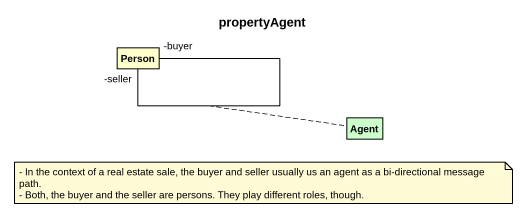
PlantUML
@startuml
title propertyAgent
hide circle
hide empty members
class "Person" as Person_ #FFFFCC
class "Agent" as Agent_ #CCFFCC
Person_ "-seller" -- "-buyer" Person_
(Person_, Person_) .. Agent_
note as N1
  - In the context of a real estate sale, the buyer and seller usually us an agent as a bi-directional message path.
  - Both, the buyer and the seller are persons. They play different roles, though.
end note
@enduml
